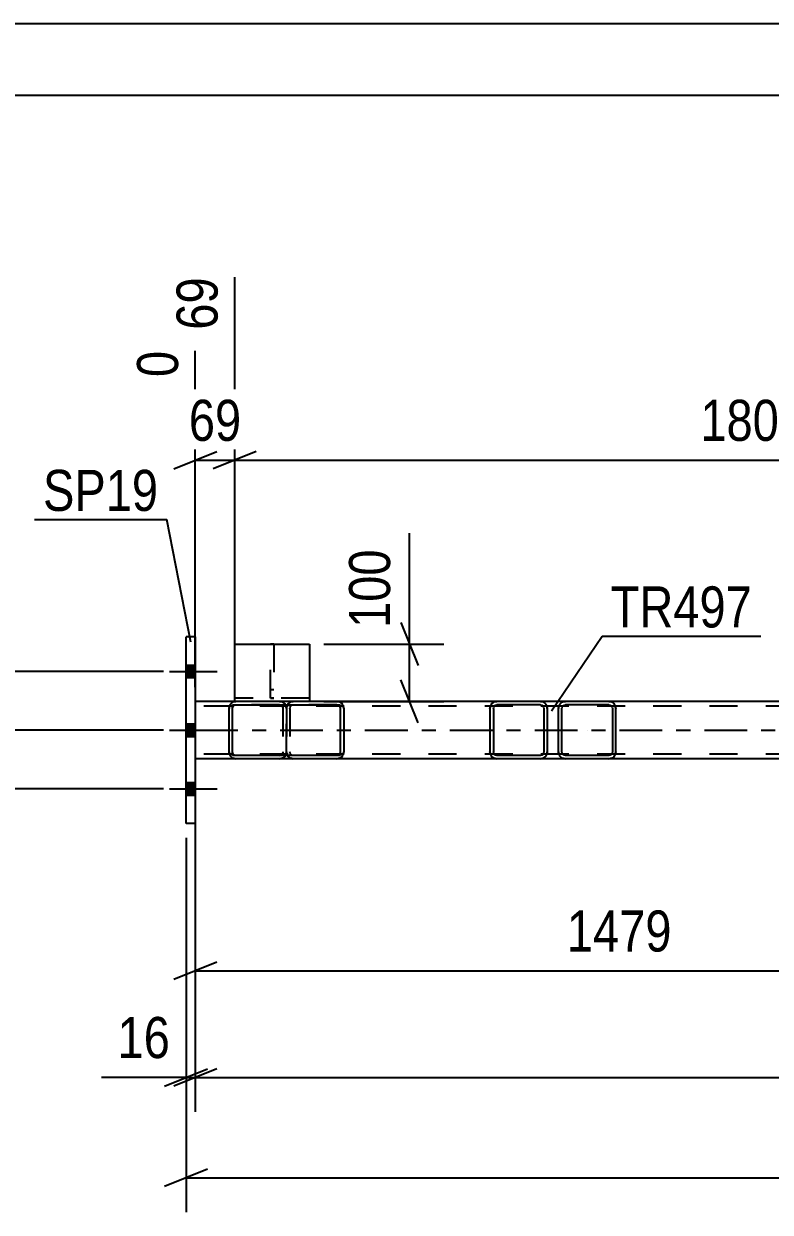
# Model space of a CAD drawing. Header units: millimetres. Extents: x -90 to 751, y -437 to 157.
# Drawn here: x -28.7 to 23.4, y 74 to 156.9 of the extents above; entities that cross this region are included whole.
import ezdxf

# ---------------------------------------------------------------- set-up
doc = ezdxf.new("R2010")
doc.units = ezdxf.units.MM
doc.linetypes.add('DXK_LINE_DOT2', pattern=[3.9198, 1.9599, -1.9599])
doc.linetypes.add('DXK_LINE_DOT3', pattern=[5.9187, 2.979, -0.9799, 0.9799, -0.9799])
doc.styles.add('Arial Narrow', font='ARIALN.TTF', dxfattribs={"height": 0.2})

# ---------------------------------------------------------------- blocks, each defined once
blk = doc.blocks.new('Unknown-814553232-1133')
at = {"color": 5, "linetype": 'Continuous'}
for p, q in [((750.809, 156.884), (-90.191, 156.884)), ((745.809, 151.884), (-85.191, 151.884))]:
    blk.add_line(p, q, dxfattribs=at)
blk = doc.blocks.new('Bolt-814553232-2962 - 2911')
at = {"linetype": 'Continuous'}
for points in [[(-16.698, 111.291), (-16.698, 112.171), (-17.338, 112.171), (-17.338, 111.291)], [(-16.698, 111.291), (-16.698, 112.171), (-17.338, 112.171), (-17.338, 111.291)], [(-16.698, 111.291), (-16.698, 112.171), (-17.338, 112.171), (-17.338, 111.291)], [(-16.698, 107.191), (-16.698, 108.071), (-17.338, 108.071), (-17.338, 107.191)], [(-16.698, 107.191), (-16.698, 108.071), (-17.338, 108.071), (-17.338, 107.191)], [(-16.698, 103.091), (-16.698, 103.971), (-17.338, 103.971), (-17.338, 103.091)], [(-16.698, 103.091), (-16.698, 103.971), (-17.338, 103.971), (-17.338, 103.091)], [(-16.698, 103.091), (-16.698, 103.971), (-17.338, 103.971), (-17.338, 103.091)]]:
    blk.add_hatch(color=1, dxfattribs=at).paths.add_polyline_path(points)
at = {"color": 1, "linetype": 'Continuous'}
for p, q in [((-17.338, 112.171), (-16.698, 112.171)), ((-17.338, 112.171), (-16.698, 112.171)), ((-17.338, 112.171), (-16.698, 112.171)), ((-18.498, 111.731), (-15.178, 111.731)), ((-18.498, 111.731), (-15.178, 111.731)), ((-18.498, 111.731), (-15.178, 111.731)), ((-17.338, 111.291), (-16.698, 111.291)), ((-17.338, 111.291), (-16.698, 111.291)), ((-17.338, 111.291), (-16.698, 111.291)), ((-17.338, 108.071), (-16.698, 108.071)), ((-17.338, 108.071), (-16.698, 108.071)), ((-18.498, 107.631), (-15.178, 107.631)), ((-18.498, 107.631), (-15.178, 107.631)), ((-17.338, 107.191), (-16.698, 107.191)), ((-17.338, 107.191), (-16.698, 107.191)), ((-17.338, 103.971), (-16.698, 103.971)), ((-17.338, 103.971), (-16.698, 103.971)), ((-17.338, 103.971), (-16.698, 103.971)), ((-18.498, 103.531), (-15.178, 103.531)), ((-18.498, 103.531), (-15.178, 103.531)), ((-18.498, 103.531), (-15.178, 103.531)), ((-17.338, 103.091), (-16.698, 103.091)), ((-17.338, 103.091), (-16.698, 103.091)), ((-17.338, 103.091), (-16.698, 103.091))]:
    blk.add_line(p, q, dxfattribs=at)
blk = doc.blocks.new('Part-814553232-2961 - 2911')
at = {"color": 2, "linetype": 'Continuous'}
for p, q in [((-13.942, 109.631), (-16.698, 109.631)), ((4.337, 109.631), (-6.822, 109.631)), ((41.254, 109.631), (7.377, 109.631)), ((-13.867, 105.631), (-16.698, 105.631)), ((-9.862, 105.631), (-10.817, 105.631)), ((4.337, 105.631), (-6.822, 105.631)), ((9.11, 105.631), (7.377, 105.631)), ((41.254, 105.631), (12.16, 105.631))]:
    blk.add_line(p, q, dxfattribs=at)
at = {"color": 7, "linetype": 'DXK_LINE_DOT2'}
for p, q in [((-16.698, 109.631), (-16.698, 105.631)), ((-6.822, 109.631), (-13.942, 109.631)), ((7.377, 109.631), (4.337, 109.631)), ((660.055, 109.311), (-16.698, 109.311)), ((660.055, 105.951), (-16.698, 105.951)), ((-10.817, 105.631), (-13.867, 105.631)), ((-6.822, 105.631), (-9.862, 105.631)), ((7.377, 105.631), (4.337, 105.631)), ((12.16, 105.631), (9.11, 105.631))]:
    blk.add_line(p, q, dxfattribs=at)
at = {"color": 7, "linetype": 'DXK_LINE_DOT3'}
blk.add_line((-16.698, 107.631), (660.055, 107.631), dxfattribs=at)
blk = doc.blocks.new('Part-814553232-3007 - 2911')
at = {"color": 2, "linetype": 'Continuous'}
for p, q in [((-13.862, 109.63), (-14.045, 109.594)), ((-10.822, 109.63), (-13.862, 109.63)), ((-10.638, 109.594), (-10.822, 109.63)), ((-14.305, 109.334), (-14.342, 109.15)), ((-14.342, 106.11), (-14.342, 109.15)), ((-14.342, 106.11), (-14.305, 105.926)), ((-14.045, 105.667), (-13.862, 105.63)), ((-13.867, 105.871), (-13.862, 105.87)), ((-10.822, 105.87), (-13.862, 105.87)), ((-10.822, 105.63), (-13.862, 105.63)), ((-10.817, 105.871), (-10.822, 105.87)), ((-10.822, 105.63), (-10.638, 105.667))]:
    blk.add_line(p, q, dxfattribs=at)
at = {"color": 7, "linetype": 'DXK_LINE_DOT2'}
for p, q in [((-14.045, 109.594), (-13.862, 109.63)), ((-13.954, 109.372), (-13.862, 109.39)), ((-10.822, 109.39), (-13.862, 109.39)), ((-10.822, 109.63), (-10.638, 109.594)), ((-10.822, 109.39), (-10.73, 109.372)), ((-14.342, 109.15), (-14.305, 109.334)), ((-14.102, 109.15), (-14.083, 109.242)), ((-14.102, 106.11), (-14.102, 109.15)), ((-14.083, 109.242), (-14.031, 109.32)), ((-14.031, 109.32), (-13.954, 109.372)), ((-10.73, 109.372), (-10.652, 109.32)), ((-10.652, 109.32), (-10.6, 109.242)), ((-10.6, 109.242), (-10.582, 109.15)), ((-10.582, 109.15), (-10.582, 106.11)), ((-10.378, 109.334), (-10.342, 109.15)), ((-10.342, 109.15), (-10.378, 109.334)), ((-10.342, 106.11), (-10.342, 109.15)), ((-14.305, 105.926), (-14.342, 106.11)), ((-14.083, 106.018), (-14.102, 106.11)), ((-10.582, 106.11), (-10.6, 106.018)), ((-10.342, 106.11), (-10.378, 105.926)), ((-10.378, 105.926), (-10.342, 106.11)), ((-14.031, 105.94), (-14.083, 106.018)), ((-13.862, 105.63), (-14.045, 105.667)), ((-13.954, 105.888), (-14.031, 105.94)), ((-13.862, 105.87), (-13.954, 105.888)), ((-10.822, 105.87), (-10.73, 105.888)), ((-10.638, 105.667), (-10.822, 105.63)), ((-10.652, 105.94), (-10.73, 105.888)), ((-10.6, 106.018), (-10.652, 105.94))]:
    blk.add_line(p, q, dxfattribs=at)
at = {"color": 2, "linetype": 'Continuous'}
for centre, start, end in [((-13.862, 109.15), 112.5, 157.5), ((-10.822, 109.15), 30.74501, 67.5), ((-13.862, 106.11), 202.5, 247.5), ((-10.822, 106.11), 292.5, 329.54718)]:
    blk.add_arc(centre, 0.48, start, end, dxfattribs=at)
at = {"color": 7, "linetype": 'DXK_LINE_DOT2'}
for centre, start, end in [((-13.862, 109.15), 112.5, 157.5), ((-10.822, 109.15), 22.5, 67.5), ((-10.822, 109.15), 22.5, 30.74501), ((-13.862, 106.11), 202.5, 247.5), ((-10.822, 106.11), 292.5, 337.5), ((-10.822, 106.11), 329.54718, 337.5)]:
    blk.add_arc(centre, 0.48, start, end, dxfattribs=at)
blk = doc.blocks.new('Part-814553232-3012 - 2911')
at = {"color": 2, "linetype": 'Continuous'}
for p, q in [((-14.102, 105.871), (-14.102, 109.391)), ((-14.102, 109.391), (-6.582, 109.391)), ((-6.582, 109.391), (-6.582, 105.871)), ((-6.582, 105.871), (-14.102, 105.871))]:
    blk.add_line(p, q, dxfattribs=at)
blk = doc.blocks.new('Part-814553232-3013 - 2911')
at = {"color": 2, "linetype": 'Continuous'}
for p, q in [((9.115, 109.63), (8.931, 109.594)), ((9.023, 109.372), (9.115, 109.39)), ((12.155, 109.63), (9.115, 109.63)), ((12.155, 109.39), (9.115, 109.39)), ((12.338, 109.594), (12.155, 109.63)), ((12.155, 109.39), (12.247, 109.372)), ((8.671, 109.334), (8.635, 109.15)), ((8.635, 106.11), (8.635, 109.15)), ((8.875, 109.15), (8.893, 109.242)), ((8.875, 106.11), (8.875, 109.15)), ((8.893, 109.242), (8.945, 109.32)), ((8.945, 109.32), (9.023, 109.372)), ((12.247, 109.372), (12.324, 109.32)), ((12.324, 109.32), (12.376, 109.242)), ((12.376, 109.242), (12.395, 109.15)), ((12.395, 109.15), (12.395, 106.11)), ((12.635, 109.15), (12.598, 109.334)), ((12.635, 106.11), (12.635, 109.15)), ((8.635, 106.11), (8.671, 105.926)), ((8.893, 106.018), (8.875, 106.11)), ((12.395, 106.11), (12.376, 106.018)), ((12.598, 105.926), (12.635, 106.11)), ((8.945, 105.94), (8.893, 106.018)), ((8.931, 105.667), (9.115, 105.63)), ((9.023, 105.888), (8.945, 105.94)), ((9.115, 105.87), (9.023, 105.888)), ((12.155, 105.87), (9.115, 105.87)), ((12.155, 105.63), (9.115, 105.63)), ((12.247, 105.888), (12.155, 105.87)), ((12.155, 105.63), (12.338, 105.667)), ((12.324, 105.94), (12.247, 105.888)), ((12.376, 106.018), (12.324, 105.94))]:
    blk.add_line(p, q, dxfattribs=at)
at = {"color": 7, "linetype": 'DXK_LINE_DOT2'}
for p, q in [((8.931, 109.594), (9.115, 109.63)), ((12.155, 109.63), (12.338, 109.594)), ((8.635, 109.15), (8.671, 109.334)), ((12.598, 109.334), (12.635, 109.15)), ((8.671, 105.926), (8.635, 106.11)), ((12.635, 106.11), (12.598, 105.926)), ((9.115, 105.63), (8.931, 105.667)), ((12.338, 105.667), (12.155, 105.63))]:
    blk.add_line(p, q, dxfattribs=at)
at = {"color": 7, "linetype": 'DXK_LINE_DOT3'}
blk.add_line((10.635, 107.63), (10.635, 107.63), dxfattribs=at)
at = {"color": 2, "linetype": 'Continuous'}
for centre, start, end in [((9.115, 109.15), 112.5, 157.5), ((12.155, 109.15), 22.5, 67.5), ((9.115, 106.11), 202.5, 247.5), ((12.155, 106.11), 292.5, 337.5)]:
    blk.add_arc(centre, 0.48, start, end, dxfattribs=at)
at = {"color": 7, "linetype": 'DXK_LINE_DOT2'}
for centre, start, end in [((9.115, 109.15), 112.5, 157.5), ((12.155, 109.15), 22.5, 67.5), ((9.115, 106.11), 202.5, 247.5), ((12.155, 106.11), 292.5, 337.5)]:
    blk.add_arc(centre, 0.48, start, end, dxfattribs=at)
blk = doc.blocks.new('Part-814553232-3117 - 2911')
at = {"color": 2, "linetype": 'Continuous'}
for p, q in [((-16.698, 114.131), (-17.338, 114.131)), ((-17.338, 101.131), (-17.338, 114.131)), ((-16.698, 114.131), (-16.698, 101.131)), ((-16.698, 101.131), (-17.338, 101.131))]:
    blk.add_line(p, q, dxfattribs=at)
blk = doc.blocks.new('Part-814553232-3146 - 2911')
at = {"color": 2, "linetype": 'Continuous'}
for p, q in [((4.337, 109.631), (4.154, 109.595)), ((4.246, 109.373), (4.337, 109.391)), ((7.377, 109.631), (4.337, 109.631)), ((7.377, 109.391), (4.337, 109.391)), ((7.561, 109.595), (7.377, 109.631)), ((7.377, 109.391), (7.469, 109.373)), ((3.894, 109.335), (3.857, 109.151)), ((3.857, 109.151), (3.857, 106.111)), ((4.097, 109.151), (4.116, 109.243)), ((4.097, 109.151), (4.097, 106.111)), ((4.116, 109.243), (4.168, 109.321)), ((4.168, 109.321), (4.246, 109.373)), ((7.469, 109.373), (7.547, 109.321)), ((7.547, 109.321), (7.599, 109.243)), ((7.599, 109.243), (7.617, 109.151)), ((7.617, 109.151), (7.617, 106.111)), ((7.857, 109.151), (7.821, 109.335)), ((7.857, 109.151), (7.857, 106.111)), ((3.857, 106.111), (3.894, 105.927)), ((4.116, 106.019), (4.097, 106.111)), ((7.617, 106.111), (7.599, 106.019)), ((7.821, 105.927), (7.857, 106.111)), ((4.168, 105.941), (4.116, 106.019)), ((4.154, 105.668), (4.337, 105.631)), ((4.246, 105.889), (4.168, 105.941)), ((4.337, 105.871), (4.246, 105.889)), ((7.377, 105.871), (4.337, 105.871)), ((7.377, 105.631), (4.337, 105.631)), ((7.469, 105.889), (7.377, 105.871)), ((7.377, 105.631), (7.561, 105.668)), ((7.547, 105.941), (7.469, 105.889)), ((7.599, 106.019), (7.547, 105.941))]:
    blk.add_line(p, q, dxfattribs=at)
at = {"color": 7, "linetype": 'DXK_LINE_DOT2'}
for p, q in [((4.154, 109.595), (4.337, 109.631)), ((7.377, 109.631), (7.561, 109.595)), ((3.857, 109.151), (3.894, 109.335)), ((7.821, 109.335), (7.857, 109.151)), ((3.894, 105.927), (3.857, 106.111)), ((7.857, 106.111), (7.821, 105.927)), ((4.337, 105.631), (4.154, 105.668)), ((7.561, 105.668), (7.377, 105.631))]:
    blk.add_line(p, q, dxfattribs=at)
at = {"color": 7, "linetype": 'DXK_LINE_DOT3'}
blk.add_line((5.857, 107.631), (5.857, 107.631), dxfattribs=at)
at = {"color": 2, "linetype": 'Continuous'}
for centre, start, end in [((4.337, 109.151), 112.5, 157.5), ((7.377, 109.151), 22.5, 67.5), ((4.337, 106.111), 202.5, 247.5), ((7.377, 106.111), 292.5, 337.5)]:
    blk.add_arc(centre, 0.48, start, end, dxfattribs=at)
at = {"color": 7, "linetype": 'DXK_LINE_DOT2'}
for centre, start, end in [((4.337, 109.151), 112.5, 157.5), ((7.377, 109.151), 22.5, 67.5), ((4.337, 106.111), 202.5, 247.5), ((7.377, 106.111), 292.5, 337.5)]:
    blk.add_arc(centre, 0.48, start, end, dxfattribs=at)
blk = doc.blocks.new('Part-814553232-3179 - 2911')
at = {"color": 2, "linetype": 'Continuous'}
for p, q in [((-13.942, 109.631), (-13.942, 113.631)), ((-13.942, 113.631), (-8.742, 113.631)), ((-8.742, 113.631), (-8.742, 109.631)), ((-9.864, 109.631), (-13.942, 109.631)), ((-13.942, 109.631), (-13.942, 109.631))]:
    blk.add_line(p, q, dxfattribs=at)
at = {"color": 7, "linetype": 'DXK_LINE_DOT2'}
for p, q in [((-8.742, 109.871), (-13.942, 109.871)), ((-8.742, 109.871), (-13.942, 109.871)), ((-13.942, 109.871), (-13.942, 109.871)), ((-13.942, 109.631), (-13.942, 109.651)), ((-8.742, 109.631), (-13.942, 109.631)), ((-8.742, 109.631), (-9.864, 109.631)), ((-8.742, 109.871), (-8.742, 109.871)), ((-8.742, 109.631), (-8.742, 109.651)), ((-8.742, 109.631), (-8.742, 109.631))]:
    blk.add_line(p, q, dxfattribs=at)
blk = doc.blocks.new('Part-814553232-3180 - 2911')
at = {"color": 7, "linetype": 'DXK_LINE_DOT2'}
for p, q in [((-11.462, 109.871), (-11.462, 113.631)), ((-11.222, 113.631), (-11.462, 113.631)), ((-11.222, 113.631), (-11.222, 109.871)), ((-11.462, 110.471), (-11.222, 110.471)), ((-11.222, 109.871), (-11.462, 109.871)), ((-11.462, 109.871), (-11.222, 109.871))]:
    blk.add_line(p, q, dxfattribs=at)
blk = doc.blocks.new('Part-814553232-7429 - 2911')
at = {"color": 2, "linetype": 'Continuous'}
for p, q in [((-9.862, 109.631), (-10.045, 109.595)), ((-6.822, 109.631), (-9.862, 109.631)), ((-6.638, 109.595), (-6.822, 109.631)), ((-6.342, 109.151), (-6.378, 109.335)), ((-6.342, 109.151), (-6.342, 106.111)), ((-6.378, 105.927), (-6.342, 106.111)), ((-10.045, 105.668), (-9.862, 105.631)), ((-6.822, 105.631), (-9.862, 105.631)), ((-6.822, 105.631), (-6.638, 105.668))]:
    blk.add_line(p, q, dxfattribs=at)
at = {"color": 7, "linetype": 'DXK_LINE_DOT2'}
for p, q in [((-10.045, 109.595), (-9.862, 109.631)), ((-9.954, 109.373), (-9.862, 109.391)), ((-6.822, 109.391), (-9.862, 109.391)), ((-6.822, 109.631), (-6.638, 109.595)), ((-6.822, 109.391), (-6.73, 109.373)), ((-10.342, 109.151), (-10.305, 109.335)), ((-10.305, 109.335), (-10.342, 109.151)), ((-10.342, 109.151), (-10.342, 106.111)), ((-10.102, 109.151), (-10.083, 109.243)), ((-10.102, 109.151), (-10.102, 106.111)), ((-10.083, 109.243), (-10.031, 109.321)), ((-10.031, 109.321), (-9.954, 109.373)), ((-6.73, 109.373), (-6.652, 109.321)), ((-6.652, 109.321), (-6.6, 109.243)), ((-6.6, 109.243), (-6.582, 109.151)), ((-6.582, 109.151), (-6.582, 106.111)), ((-6.378, 109.335), (-6.342, 109.151)), ((-10.305, 105.927), (-10.342, 106.111)), ((-10.342, 106.111), (-10.305, 105.927)), ((-10.083, 106.019), (-10.102, 106.111)), ((-6.582, 106.111), (-6.6, 106.019)), ((-6.342, 106.111), (-6.378, 105.927)), ((-10.031, 105.941), (-10.083, 106.019)), ((-9.862, 105.631), (-10.045, 105.668)), ((-9.954, 105.889), (-10.031, 105.941)), ((-9.862, 105.871), (-9.954, 105.889)), ((-6.822, 105.871), (-9.862, 105.871)), ((-6.73, 105.889), (-6.822, 105.871)), ((-6.638, 105.668), (-6.822, 105.631)), ((-6.652, 105.941), (-6.73, 105.889)), ((-6.6, 106.019), (-6.652, 105.941))]:
    blk.add_line(p, q, dxfattribs=at)
at = {"color": 7, "linetype": 'DXK_LINE_DOT3'}
blk.add_line((-8.342, 107.631), (-8.342, 107.631), dxfattribs=at)
at = {"color": 7, "linetype": 'DXK_LINE_DOT2'}
for centre, start, end in [((-9.862, 109.151), 112.5, 157.5), ((-9.862, 109.151), 149.40104, 157.5), ((-6.822, 109.151), 22.5, 67.5), ((-9.862, 106.111), 202.5, 247.5), ((-9.862, 106.111), 202.5, 210.59883), ((-6.822, 106.111), 292.5, 337.5)]:
    blk.add_arc(centre, 0.48, start, end, dxfattribs=at)
at = {"color": 2, "linetype": 'Continuous'}
for centre, start, end in [((-9.862, 109.151), 112.5, 149.40104), ((-6.822, 109.151), 22.5, 67.5), ((-9.862, 106.111), 210.59883, 247.5), ((-6.822, 106.111), 292.5, 337.5)]:
    blk.add_arc(centre, 0.48, start, end, dxfattribs=at)
blk = doc.blocks.new('StraightDimension-814553232-3260 - 2911')
at = {"color": 7, "linetype": 'Continuous'}
for p, q in [((-30.553, 109.131), (-29.353, 106.131)), ((-18.926, 107.631), (-32.803, 107.631)), ((-29.953, 103.531), (-29.953, 107.631)), ((-29.353, 102.031), (-30.553, 105.031)), ((-18.926, 103.531), (-32.803, 103.531)), ((-29.953, 103.531), (-29.953, 95.797)), ((-29.953, 103.531), (-29.953, 95.797))]:
    blk.add_line(p, q, dxfattribs=at)
at = {"color": 0}
blk.add_wipeout([(-30.703, 103.006), (-34.903, 103.006), (-34.903, 96.322), (-30.703, 96.322)], dxfattribs=at)
at = {"color": 3, "style": 'Arial Narrow'}
blk.add_text('103', height=2.8633, rotation=90.00021, dxfattribs=at).set_placement((-31.303, 96.922))
blk = doc.blocks.new('StraightDimension-814553232-3273 - 2911')
at = {"color": 7, "linetype": 'Continuous'}
for p, q in [((-29.953, 111.731), (-29.953, 119.465)), ((-29.953, 111.731), (-29.953, 119.465)), ((-30.553, 113.231), (-29.353, 110.231)), ((-18.926, 111.731), (-32.803, 111.731)), ((-29.953, 107.631), (-29.953, 111.731)), ((-29.353, 106.131), (-30.553, 109.131)), ((-18.926, 107.631), (-32.803, 107.631))]:
    blk.add_line(p, q, dxfattribs=at)
at = {"color": 0}
blk.add_wipeout([(-30.703, 118.94), (-34.903, 118.94), (-34.903, 112.256), (-30.703, 112.256)], dxfattribs=at)
at = {"color": 3, "style": 'Arial Narrow'}
blk.add_text('103', height=2.8633, rotation=90.00021, dxfattribs=at).set_placement((-31.303, 112.856))
blk = doc.blocks.new('StraightDimension-814553232-3339 - 2911')
at = {"color": 7, "linetype": 'Continuous'}
for p, q in [((-17.338, 100.131), (-17.338, 74.016)), ((-15.838, 77.016), (-18.838, 75.816)), ((-17.338, 76.416), (698.695, 76.416))]:
    blk.add_line(p, q, dxfattribs=at)
blk = doc.blocks.new('StraightDimension-814553232-7921 - 2911')
at = {"color": 7, "linetype": 'Continuous'}
for p, q in [((-16.698, 100.131), (-16.698, 81.014)), ((-15.198, 84.014), (-18.198, 82.814)), ((-16.698, 83.414), (698.695, 83.414))]:
    blk.add_line(p, q, dxfattribs=at)
blk = doc.blocks.new('StraightDimension-814553232-7922 - 2911')
at = {"color": 7, "linetype": 'Continuous'}
for p, q in [((-17.338, 100.131), (-17.338, 81.014)), ((-16.698, 100.131), (-16.698, 81.014)), ((-18.838, 82.814), (-15.838, 84.014)), ((-15.198, 84.014), (-18.198, 82.814)), ((-17.338, 83.414), (-23.244, 83.414)), ((-17.338, 83.414), (-23.244, 83.414)), ((-17.338, 83.414), (-16.698, 83.414))]:
    blk.add_line(p, q, dxfattribs=at)
at = {"color": 0}
blk.add_wipeout([(-17.863, 84.164), (-17.863, 88.364), (-22.719, 88.364), (-22.719, 84.164)], dxfattribs=at)
at = {"color": 3, "style": 'Arial Narrow'}
blk.add_text('16', height=2.8633, dxfattribs=at).set_placement((-22.119, 84.764))
blk = doc.blocks.new('StraightDimension-814553232-24660 - 2911')
at = {"color": 7, "linetype": 'Continuous'}
for p, q in [((-13.942, 113.44), (-13.942, 139.208)), ((58.315, 109.83), (58.315, 135.065)), ((-12.442, 127.052), (-15.442, 125.852)), ((56.815, 125.852), (59.815, 127.052)), ((-13.942, 126.452), (58.315, 126.452))]:
    blk.add_line(p, q, dxfattribs=at)
at = {"color": 0}
blk.add_wipeout([(26.443, 127.202), (26.443, 131.402), (17.931, 131.402), (17.931, 127.202)], dxfattribs=at)
at = {"color": 3, "style": 'Arial Narrow'}
blk.add_text('1806', height=2.8633, dxfattribs=at).set_placement((18.531, 127.802))
at = {"color": 0, "linetype": 'Continuous'}
blk.add_wipeout([(57.715, 135.665), (53.515, 135.665), (53.515, 127.152), (57.715, 127.152)], dxfattribs=at)
at = {"color": 3, "linetype": 'Continuous', "style": 'Arial Narrow'}
blk.add_text('1875', height=2.8633, rotation=90.00021, dxfattribs=at).set_placement((57.115, 127.752))
blk = doc.blocks.new('StraightDimension-814553232-24661 - 2911')
at = {"color": 7, "linetype": 'Continuous'}
for p, q in [((-13.942, 113.44), (-13.942, 139.208)), ((-16.698, 110.631), (-16.698, 134.08)), ((-18.198, 125.852), (-15.198, 127.052)), ((-12.442, 127.052), (-15.442, 125.852)), ((-16.698, 126.452), (-13.942, 126.452))]:
    blk.add_line(p, q, dxfattribs=at)
at = {"color": 0, "linetype": 'Continuous'}
blk.add_wipeout([(-14.542, 139.808), (-18.742, 139.808), (-18.742, 134.952), (-14.542, 134.952)], dxfattribs=at)
at = {"color": 3, "linetype": 'Continuous', "style": 'Arial Narrow'}
blk.add_text('69', height=2.8633, rotation=90.00021, dxfattribs=at).set_placement((-15.142, 135.552))
at = {"color": 0}
blk.add_wipeout([(-12.892, 127.202), (-12.892, 131.402), (-17.748, 131.402), (-17.748, 127.202)], dxfattribs=at)
at = {"color": 3, "style": 'Arial Narrow'}
blk.add_text('69', height=2.8633, dxfattribs=at).set_placement((-17.148, 127.802))
at = {"color": 0, "linetype": 'Continuous'}
blk.add_wipeout([(-17.298, 134.68), (-21.498, 134.68), (-21.498, 131.652), (-17.298, 131.652)], dxfattribs=at)
at = {"color": 3, "linetype": 'Continuous', "style": 'Arial Narrow'}
blk.add_text('0', height=2.863, rotation=90.00021, dxfattribs=at).set_placement((-17.898, 132.252))
blk = doc.blocks.new('StraightDimension-814553232-25113 - 2911')
at = {"color": 7, "linetype": 'Continuous'}
for p, q in [((42.454, 105.431), (42.454, 88.444)), ((-16.698, 104.631), (-16.698, 88.444)), ((-15.198, 91.444), (-18.198, 90.244)), ((40.954, 90.244), (43.954, 91.444)), ((-16.698, 90.844), (42.454, 90.844))]:
    blk.add_line(p, q, dxfattribs=at)
at = {"color": 0}
blk.add_wipeout([(17.135, 91.594), (17.135, 95.794), (8.622, 95.794), (8.622, 91.594)], dxfattribs=at)
at = {"color": 3, "style": 'Arial Narrow'}
blk.add_text('1479', height=2.8633, dxfattribs=at).set_placement((9.222, 92.194))
blk = doc.blocks.new('StraightDimension-814553232-25662 - 2911')
at = {"color": 7, "linetype": 'Continuous'}
for p, q in [((-1.759, 113.631), (-1.759, 121.365)), ((-1.759, 113.631), (-1.759, 121.365)), ((-2.359, 115.131), (-1.159, 112.131)), ((-7.742, 113.631), (0.641, 113.631)), ((-1.759, 109.631), (-1.759, 113.631)), ((-1.159, 108.131), (-2.359, 111.131)), ((-7.742, 109.631), (0.641, 109.631))]:
    blk.add_line(p, q, dxfattribs=at)
at = {"color": 0}
blk.add_wipeout([(-2.509, 120.84), (-6.709, 120.84), (-6.709, 114.156), (-2.509, 114.156)], dxfattribs=at)
at = {"color": 3, "style": 'Arial Narrow'}
blk.add_text('100', height=2.8633, rotation=90.00021, dxfattribs=at).set_placement((-3.109, 114.756))
blk = doc.blocks.new('Mark-814553232-2957 - 2911')
at = {"color": 30, "linetype": 'Continuous'}
for p, q in [((8.152, 108.981), (11.677, 114.19)), ((11.677, 114.19), (22.741, 114.19))]:
    blk.add_line(p, q, dxfattribs=at)
at = {"color": 0}
blk.add_wipeout([(22.141, 114.79), (22.141, 117.79), (12.277, 117.79), (12.277, 114.79)], dxfattribs=at)
blk.add_wipeout([(22.141, 114.79), (22.141, 117.79), (12.277, 117.79), (12.277, 114.79)], dxfattribs=at)
at = {"color": 3, "style": 'Arial Narrow'}
blk.add_text('TR497', height=2.8633, dxfattribs=at).set_placement((12.277, 114.79))
blk = doc.blocks.new('Mark-814553232-3113 - 2911')
at = {"color": 30, "linetype": 'Continuous'}
for p in [(-27.919, 122.316), (-17.018, 113.771)]:
    blk.add_line(p, (-18.68, 122.316), dxfattribs=at)
at = {"color": 0}
blk.add_wipeout([(-19.28, 122.916), (-19.28, 125.916), (-27.319, 125.916), (-27.319, 122.916)], dxfattribs=at)
blk.add_wipeout([(-19.28, 122.916), (-19.28, 125.916), (-27.319, 125.916), (-27.319, 122.916)], dxfattribs=at)
at = {"color": 3, "style": 'Arial Narrow'}
blk.add_text('SP19', height=2.8633, dxfattribs=at).set_placement((-27.319, 122.916))

msp = doc.modelspace()

# ---------------------------------------------------------------- block references
for name in ['Unknown-814553232-1133', 'Part-814553232-3117 - 2911', 'Part-814553232-3179 - 2911', 'Part-814553232-3180 - 2911', 'Bolt-814553232-2962 - 2911', 'Part-814553232-2961 - 2911', 'Part-814553232-3007 - 2911', 'Part-814553232-3012 - 2911', 'Part-814553232-7429 - 2911', 'Part-814553232-3146 - 2911', 'Part-814553232-3013 - 2911']:
    msp.add_blockref(name, (0, 0))

# ---------------------------------------------------------------- next in the draw order: block references
for name in ['StraightDimension-814553232-24660 - 2911', 'StraightDimension-814553232-3260 - 2911']:
    msp.add_blockref(name, (0, 0))

# ---------------------------------------------------------------- next in the draw order: block references
for name in ['StraightDimension-814553232-25662 - 2911', 'StraightDimension-814553232-3273 - 2911', 'Mark-814553232-2957 - 2911', 'StraightDimension-814553232-3339 - 2911']:
    msp.add_blockref(name, (0, 0))

# ---------------------------------------------------------------- next in the draw order: block references
for name in ['StraightDimension-814553232-24661 - 2911', 'StraightDimension-814553232-7921 - 2911']:
    msp.add_blockref(name, (0, 0))

# ---------------------------------------------------------------- next in the draw order: block references
for name in ['Mark-814553232-3113 - 2911', 'StraightDimension-814553232-7922 - 2911']:
    msp.add_blockref(name, (0, 0))

# ---------------------------------------------------------------- next in the draw order: block references
msp.add_blockref('StraightDimension-814553232-25113 - 2911', (0, 0))

doc.saveas('drawing.dxf')
